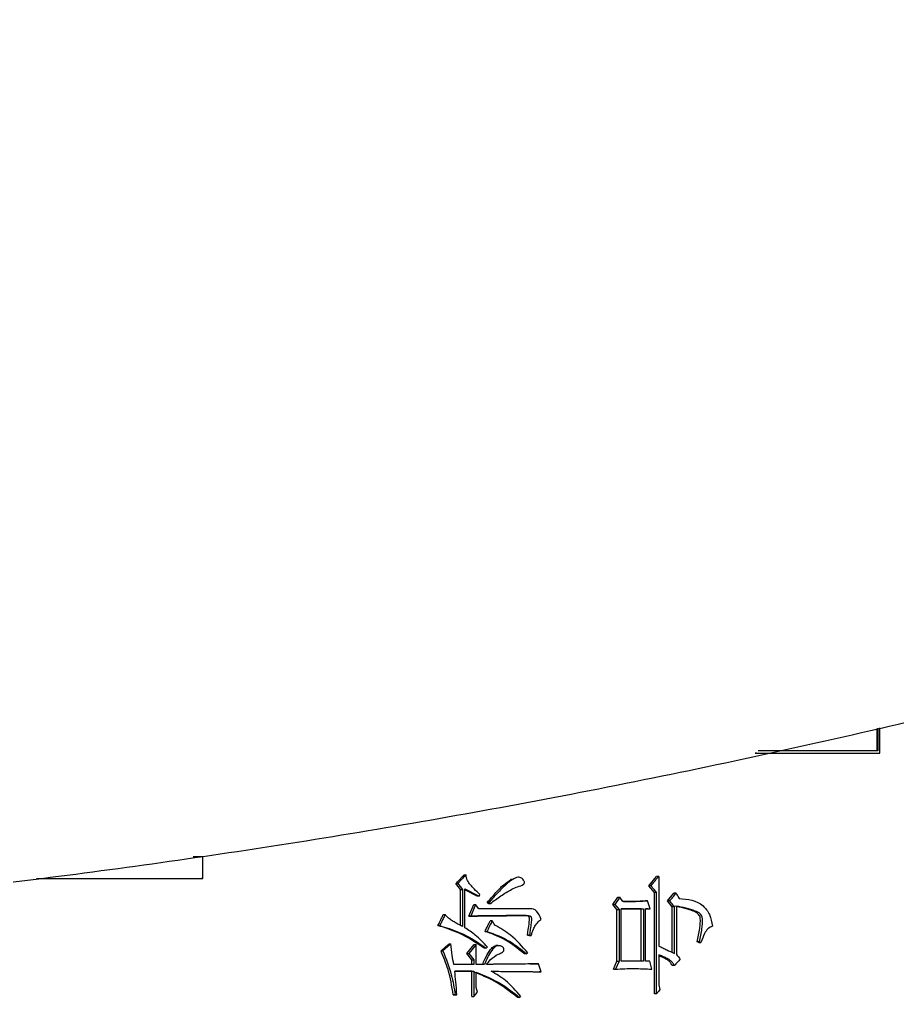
# Model space of a CAD drawing. Header units: millimetres. Extents: x 1890 to 4327, y 775 to 2498.
# Drawn here: x 3030.76 to 3048.88, y 1126.37 to 1146.54 of the extents above; entities that cross this region are included whole.
import ezdxf

# ---------------------------------------------------------------- set-up
doc = ezdxf.new("R2010")
doc.units = ezdxf.units.MM

msp = doc.modelspace()

# ---------------------------------------------------------------- linework, layer by layer
at = {"color": 7, "linetype": 'Continuous', "lineweight": 25}
for p, q in [((3048.451, 1131.912), (3048.451, 1131.455)), ((3048.476, 1131.918), (3048.476, 1131.455)), ((3048.515, 1131.405), (3048.515, 1131.928)), ((3048.476, 1131.455), (3048.451, 1131.455)), ((3045.943, 1131.405), (3048.49, 1131.405)), ((3045.967, 1131.405), (3045.943, 1131.405)), ((3048.49, 1131.405), (3048.515, 1131.405)), ((3034.546, 1129.266), (3034.342, 1129.266)), ((3034.546, 1128.817), (3034.546, 1129.266)), ((3034.546, 1128.817), (3034.513, 1128.817)), ((3039.935, 1128.897), (3039.975, 1128.897)), ((3043.747, 1128.67), (3043.905, 1128.864)), ((3043.95, 1128.864), (3043.905, 1128.864)), ((3043.95, 1128.864), (3043.95, 1127.426)), ((3039.765, 1128.713), (3039.804, 1128.713)), ((3039.863, 1128.594), (3039.765, 1128.713)), ((3039.804, 1128.713), (3039.903, 1128.594)), ((3040.94, 1128.8), (3040.898, 1128.8)), ((3043.792, 1128.67), (3043.747, 1128.67)), ((3043.861, 1128.529), (3043.747, 1128.67)), ((3039.863, 1128.594), (3039.903, 1128.594)), ((3039.863, 1127.848), (3039.863, 1128.594)), ((3039.903, 1128.594), (3039.903, 1127.826)), ((3039.948, 1128.605), (3040.244, 1128.453)), ((3039.948, 1127.804), (3039.948, 1128.605)), ((3040.205, 1128.453), (3039.948, 1128.585)), ((3040.244, 1128.453), (3040.205, 1128.453)), ((3040.244, 1128.453), (3040.262, 1128.486)), ((3043.001, 1128.28), (3043.107, 1128.432)), ((3043.15, 1128.432), (3043.044, 1128.28)), ((3043.107, 1128.432), (3043.15, 1128.432)), ((3043.212, 1128.345), (3043.15, 1128.432)), ((3043.906, 1128.529), (3043.861, 1128.529)), ((3043.861, 1126.441), (3043.861, 1128.529)), ((3043.906, 1126.441), (3043.906, 1128.529)), ((3044.132, 1128.356), (3044.263, 1128.518)), ((3044.308, 1128.518), (3044.263, 1128.518)), ((3040.034, 1128.042), (3040.133, 1128.28)), ((3040.173, 1128.28), (3040.074, 1128.042)), ((3040.133, 1128.28), (3040.173, 1128.28)), ((3040.235, 1128.194), (3040.173, 1128.28)), ((3040.451, 1128.323), (3040.411, 1128.323)), ((3040.438, 1128.302), (3040.478, 1128.302)), ((3043.001, 1128.28), (3043.044, 1128.28)), ((3043.089, 1128.183), (3043.001, 1128.28)), ((3043.044, 1128.28), (3043.133, 1128.183)), ((3043.722, 1128.356), (3043.677, 1128.356)), ((3043.774, 1128.194), (3043.722, 1128.356)), ((3044.177, 1128.356), (3044.132, 1128.356)), ((3044.228, 1128.237), (3044.132, 1128.356)), ((3044.273, 1128.237), (3044.228, 1128.237)), ((3044.228, 1127.295), (3044.228, 1128.237)), ((3044.273, 1127.274), (3044.273, 1128.237)), ((3044.317, 1128.248), (3044.317, 1127.253)), ((3040.034, 1128.042), (3040.074, 1128.042)), ((3041.301, 1128.194), (3040.235, 1128.194)), ((3041.215, 1128.053), (3041.256, 1128.053)), ((3043.089, 1128.183), (3043.133, 1128.183)), ((3043.089, 1127.112), (3043.089, 1128.183)), ((3043.133, 1128.183), (3043.133, 1127.112)), ((3043.177, 1127.112), (3043.177, 1128.194)), ((3043.177, 1128.194), (3043.634, 1128.194)), ((3043.59, 1128.194), (3043.177, 1128.194)), ((3043.59, 1128.194), (3043.634, 1128.194)), ((3043.59, 1127.112), (3043.59, 1128.194)), ((3043.634, 1128.194), (3043.634, 1127.112)), ((3043.678, 1127.112), (3043.678, 1128.194)), ((3043.678, 1128.194), (3043.774, 1128.194)), ((3043.73, 1128.194), (3043.678, 1128.194)), ((3043.73, 1128.194), (3043.774, 1128.194)), ((3039.395, 1127.847), (3039.434, 1127.847)), ((3040.514, 1127.945), (3040.473, 1127.945)), ((3040.366, 1127.728), (3040.406, 1127.728)), ((3041.283, 1127.653), (3041.242, 1127.653)), ((3041.242, 1127.653), (3041.277, 1127.642)), ((3041.283, 1127.653), (3041.319, 1127.642)), ((3039.621, 1127.469), (3039.66, 1127.469)), ((3039.989, 1127.274), (3040.142, 1127.458)), ((3040.182, 1127.458), (3040.029, 1127.274)), ((3040.142, 1127.458), (3040.182, 1127.458)), ((3040.182, 1127.047), (3040.182, 1127.458)), ((3040.629, 1127.434), (3040.588, 1127.434)), ((3044.788, 1127.512), (3044.742, 1127.512)), ((3044.777, 1127.501), (3044.742, 1127.512)), ((3044.777, 1127.501), (3044.823, 1127.501)), ((3044.788, 1127.512), (3044.823, 1127.501)), ((3039.458, 1127.328), (3039.497, 1127.328)), ((3039.989, 1127.274), (3040.029, 1127.274)), ((3040.097, 1127.144), (3039.989, 1127.274)), ((3040.029, 1127.274), (3040.137, 1127.144)), ((3040.388, 1127.382), (3040.348, 1127.382)), ((3041.22, 1127.263), (3041.179, 1127.263)), ((3043.95, 1127.242), (3043.95, 1126.625)), ((3040.137, 1127.047), (3039.723, 1127.047)), ((3040.097, 1127.144), (3040.137, 1127.144)), ((3040.097, 1127.047), (3040.097, 1127.144)), ((3040.137, 1127.144), (3040.137, 1127.047)), ((3040.352, 1127.047), (3040.182, 1127.047)), ((3041.291, 1127.056), (3041.429, 1127.058)), ((3041.429, 1127.058), (3041.47, 1127.058)), ((3041.524, 1126.896), (3041.47, 1127.058)), ((3043.019, 1126.95), (3043.089, 1127.112)), ((3043.133, 1127.112), (3043.062, 1126.95)), ((3043.089, 1127.112), (3043.133, 1127.112)), ((3043.634, 1127.112), (3043.177, 1127.112)), ((3043.766, 1127.112), (3043.678, 1127.112)), ((3043.809, 1126.95), (3043.766, 1127.112)), ((3044.273, 1127.025), (3044.228, 1127.025)), ((3039.741, 1126.906), (3040.137, 1126.906)), ((3040.097, 1126.906), (3039.741, 1126.906)), ((3040.097, 1126.906), (3040.137, 1126.906)), ((3040.097, 1126.387), (3040.097, 1126.906)), ((3040.137, 1126.906), (3040.137, 1126.387)), ((3040.182, 1126.571), (3040.182, 1126.885)), ((3041.524, 1126.896), (3041.482, 1126.896)), ((3043.019, 1126.95), (3043.062, 1126.95)), ((3043.765, 1126.95), (3043.809, 1126.95)), ((3043.95, 1126.625), (3043.976, 1126.528)), ((3039.75, 1126.42), (3039.711, 1126.42)), ((3039.711, 1126.42), (3039.747, 1126.42)), ((3039.747, 1126.42), (3039.786, 1126.42)), ((3039.75, 1126.42), (3039.786, 1126.42)), ((3040.137, 1126.387), (3040.209, 1126.474)), ((3040.209, 1126.474), (3040.182, 1126.571)), ((3043.906, 1126.441), (3043.861, 1126.441)), ((3040.097, 1126.387), (3040.137, 1126.387)), ((3041.077, 1126.366), (3041.037, 1126.366))]:
    msp.add_line(p, q, dxfattribs=at)
at = {"color": 7, "linetype": 'Continuous', "lineweight": 25, "flags": 128}
for points in [[(3040.438, 1128.302), (3040.431, 1128.307), (3040.424, 1128.313), (3040.411, 1128.323)], [(3040.451, 1128.323), (3040.464, 1128.313), (3040.478, 1128.302)], [(3041.277, 1127.642), (3041.294, 1127.642), (3041.306, 1127.642), (3041.319, 1127.642)], [(3040.388, 1127.382), (3040.395, 1127.388), (3040.405, 1127.396), (3040.415, 1127.404)], [(3041.22, 1127.263), (3041.227, 1127.269), (3041.237, 1127.277), (3041.247, 1127.285)], [(3041.077, 1126.366), (3041.091, 1126.376), (3041.104, 1126.387)]]:
    msp.add_lwpolyline(points, dxfattribs=at)
at = {"color": 7, "linetype": 'Continuous', "lineweight": 25}
for points, knots in [([(3009.456, 1127.481), (3012.016, 1127.506), (3015.597, 1127.541), (3020.866, 1127.82), (3025.33, 1128.155), (3030.646, 1128.721), (3036.215, 1129.494), (3042.029, 1130.504), (3048, 1131.76), (3054.076, 1133.271), (3060.214, 1135.042), (3066.379, 1137.076), (3072.543, 1139.375), (3078.68, 1141.941), (3084.768, 1144.771), (3090.787, 1147.865), (3096.72, 1151.219), (3102.549, 1154.831), (3108.259, 1158.697), (3113.834, 1162.811), (3119.262, 1167.168), (3124.527, 1171.763), (3129.619, 1176.587), (3134.524, 1181.635), (3139.231, 1186.898), (3143.728, 1192.368), (3148.007, 1198.036), (3152.055, 1203.893), (3155.865, 1209.93), (3159.427, 1216.136), (3162.732, 1222.5), (3165.773, 1229.013), (3168.542, 1235.662), (3171.032, 1242.436), (3173.238, 1249.324), (3175.152, 1256.313), (3176.771, 1263.391), (3178.089, 1270.544), (3179.101, 1277.761), (3179.806, 1285.028), (3180.199, 1292.333), (3180.278, 1299.66), (3180.041, 1306.998), (3179.486, 1314.333), (3178.614, 1321.651), (3177.424, 1328.938), (3175.916, 1336.181), (3174.091, 1343.365), (3171.95, 1350.478), (3169.497, 1357.505), (3166.732, 1364.434), (3163.659, 1371.25), (3160.282, 1377.941), (3156.604, 1384.493), (3152.631, 1390.893), (3148.366, 1397.128), (3143.815, 1403.186), (3138.983, 1409.055), (3133.875, 1414.721), (3128.499, 1420.174), (3123.052, 1425.221), (3117.579, 1429.873), (3112.12, 1434.143), (3106.496, 1438.185), (3100.714, 1441.994), (3094.787, 1445.562), (3088.724, 1448.884), (3082.538, 1451.954), (3076.242, 1454.767), (3069.848, 1457.319), (3063.373, 1459.606), (3056.835, 1461.622), (3050.26, 1463.364), (3043.687, 1464.829), (3037.194, 1466.011), (3030.904, 1466.908), (3025.38, 1467.491), (3020.498, 1467.859), (3015.674, 1468.099), (3009.699, 1468.216), (3004.182, 1468.105), (2998.913, 1467.834), (2994.449, 1467.496), (2989.133, 1466.931), (2983.564, 1466.158), (2977.75, 1465.148), (2971.779, 1463.892), (2965.703, 1462.381), (2959.565, 1460.61), (2953.4, 1458.576), (2947.236, 1456.277), (2941.099, 1453.711), (2935.011, 1450.881), (2928.992, 1447.787), (2923.059, 1444.433), (2917.23, 1440.82), (2911.52, 1436.955), (2905.945, 1432.841), (2900.517, 1428.484), (2895.252, 1423.889), (2890.16, 1419.065), (2885.255, 1414.017), (2880.549, 1408.754), (2876.051, 1403.284), (2871.773, 1397.616), (2867.724, 1391.759), (2863.914, 1385.722), (2860.352, 1379.516), (2857.048, 1373.152), (2854.005, 1366.64), (2851.243, 1359.988), (2848.906, 1353.706), (2847.627, 1349.601), (2847.064, 1347.792)], [0, 0, 0, 0, 0.0102074, 0.014274, 0.021037, 0.0280561, 0.0355867, 0.0434511, 0.0515783, 0.0599113, 0.0684099, 0.0770439, 0.085791, 0.0946336, 0.1035582, 0.112554, 0.1216124, 0.1307262, 0.1398897, 0.1490979, 0.1583469, 0.1676331, 0.1769537, 0.1863062, 0.1956884, 0.2050985, 0.2145348, 0.2239961, 0.233481, 0.2429885, 0.2525178, 0.262068, 0.2716385, 0.2812287, 0.2908382, 0.3004664, 0.3101132, 0.3197782, 0.3294613, 0.3391624, 0.3488814, 0.3586183, 0.3683733, 0.3781464, 0.387938, 0.3977483, 0.4075776, 0.4174265, 0.4272956, 0.4371854, 0.4470968, 0.4570307, 0.4669882, 0.4769704, 0.486979, 0.4970156, 0.5070822, 0.5171812, 0.5273154, 0.5374882, 0.5477037, 0.5569145, 0.5661226, 0.5753266, 0.5845258, 0.5937191, 0.6029052, 0.6120821, 0.6212471, 0.6303962, 0.6395236, 0.6486197, 0.6576679, 0.6666375, 0.6754633, 0.6839789, 0.6919633, 0.6976055, 0.7035012, 0.7112199, 0.7214273, 0.7254939, 0.7322569, 0.739276, 0.7468066, 0.754671, 0.7627982, 0.7711312, 0.7796298, 0.7882638, 0.7970109, 0.8058535, 0.8147781, 0.8237739, 0.8328323, 0.8419461, 0.8511096, 0.8603178, 0.8695668, 0.878853, 0.8881736, 0.8975261, 0.9069083, 0.9163184, 0.9257547, 0.935216, 0.9447009, 0.9542084, 0.9637377, 0.9732879, 0.9828584, 0.9924486, 1, 1, 1, 1]), ([(3048.476, 1131.455), (3048.224, 1131.455), (3047.718, 1131.455), (3046.895, 1131.455), (3046.322, 1131.455), (3046.006, 1131.455)], [0, 0, 0, 0, 0.3096666, 0.6193332, 1, 1, 1, 1]), ([(3048.451, 1131.455), (3048.247, 1131.455), (3047.839, 1131.455), (3047.027, 1131.455), (3046.413, 1131.455), (3046.006, 1131.455)], [0, 0, 0, 0, 0.252458, 0.504916, 1, 1, 1, 1]), ([(3045.967, 1131.405), (3046.224, 1131.405), (3046.738, 1131.405), (3047.589, 1131.405), (3048.178, 1131.405), (3048.515, 1131.405)], [0, 0, 0, 0, 0.300085, 0.60017, 1, 1, 1, 1]), ([(3031.111, 1128.817), (3031.435, 1128.817), (3032.589, 1128.817), (3033.727, 1128.817), (3034.546, 1128.817)], [0, 0, 0, 0, 0.280701, 1, 1, 1, 1]), ([(3031.111, 1128.817), (3031.426, 1128.817), (3032.569, 1128.817), (3033.696, 1128.817), (3034.513, 1128.817)], [0, 0, 0, 0, 0.2755349, 1, 1, 1, 1]), ([(3039.765, 1128.713), (3039.787, 1128.737), (3039.826, 1128.779), (3039.883, 1128.84), (3039.918, 1128.878), (3039.935, 1128.897)], [0, 0, 0, 0, 0.386356, 0.693178, 1, 1, 1, 1]), ([(3039.975, 1128.897), (3039.953, 1128.873), (3039.913, 1128.831), (3039.856, 1128.769), (3039.821, 1128.732), (3039.804, 1128.713)], [0, 0, 0, 0, 0.386102, 0.693051, 1, 1, 1, 1]), ([(3040.262, 1128.486), (3040.221, 1128.524), (3040.153, 1128.588), (3040.066, 1128.686), (3039.995, 1128.778), (3039.981, 1128.857), (3039.975, 1128.897)], [0, 0, 0, 0, 0.335019, 0.553277, 0.774167, 1, 1, 1, 1]), ([(3040.478, 1128.302), (3040.548, 1128.356), (3040.69, 1128.465), (3040.881, 1128.578), (3041.037, 1128.656), (3041.131, 1128.675), (3041.172, 1128.712), (3041.179, 1128.726), (3041.181, 1128.742), (3041.176, 1128.764), (3041.158, 1128.794), (3041.128, 1128.823), (3041.088, 1128.845), (3041.04, 1128.847), (3040.935, 1128.807), (3040.789, 1128.696), (3040.619, 1128.516), (3040.508, 1128.39), (3040.452, 1128.325), (3040.451, 1128.323)], [0, 0, 0, 0, 0.146382, 0.292955, 0.366204, 0.439427, 0.447746, 0.45616, 0.463429, 0.472823, 0.489455, 0.518149, 0.540935, 0.563855, 0.597101, 0.728178, 0.861562, 0.99717, 1, 1, 1, 1]), ([(3043.792, 1128.67), (3043.812, 1128.695), (3043.849, 1128.74), (3043.901, 1128.804), (3043.934, 1128.844), (3043.95, 1128.864)], [0, 0, 0, 0, 0.3845731, 0.6922866, 1, 1, 1, 1]), ([(3040.411, 1128.323), (3040.471, 1128.392), (3040.581, 1128.517), (3040.736, 1128.688), (3040.85, 1128.764), (3040.9, 1128.798)], [0, 0, 0, 0, 0.394472, 0.728822, 1, 1, 1, 1]), ([(3043.906, 1128.529), (3043.896, 1128.542), (3043.876, 1128.566), (3043.838, 1128.613), (3043.81, 1128.648), (3043.792, 1128.67)], [0, 0, 0, 0, 0.266245, 0.532491, 1, 1, 1, 1]), ([(3044.177, 1128.356), (3044.199, 1128.383), (3044.243, 1128.437), (3044.287, 1128.491), (3044.308, 1128.518)], [0, 0, 0, 0, 0.499999, 1, 1, 1, 1]), ([(3044.308, 1128.518), (3044.316, 1128.504), (3044.331, 1128.479), (3044.351, 1128.443), (3044.363, 1128.421), (3044.37, 1128.41)], [0, 0, 0, 0, 0.39043, 0.695215, 1, 1, 1, 1]), ([(3044.37, 1128.41), (3044.55, 1128.392), (3044.805, 1128.366), (3045.015, 1128.077), (3045.043, 1127.918), (3045.058, 1127.837)], [0, 0, 0, 0, 0.544628, 0.767125, 1, 1, 1, 1]), ([(3043.722, 1128.356), (3043.718, 1128.356), (3043.709, 1128.355), (3043.697, 1128.355), (3043.684, 1128.354), (3043.671, 1128.353), (3043.659, 1128.353), (3043.646, 1128.352), (3043.636, 1128.352), (3043.625, 1128.351), (3043.615, 1128.351), (3043.602, 1128.35), (3043.585, 1128.349), (3043.569, 1128.349), (3043.552, 1128.348), (3043.539, 1128.348), (3043.522, 1128.347), (3043.505, 1128.347), (3043.489, 1128.347), (3043.476, 1128.346), (3043.459, 1128.346), (3043.442, 1128.346), (3043.426, 1128.346), (3043.409, 1128.345), (3043.392, 1128.345), (3043.375, 1128.345), (3043.362, 1128.345), (3043.35, 1128.345), (3043.337, 1128.345), (3043.327, 1128.345), (3043.318, 1128.345), (3043.31, 1128.345), (3043.301, 1128.345), (3043.293, 1128.345), (3043.287, 1128.345), (3043.28, 1128.345), (3043.272, 1128.345), (3043.263, 1128.345), (3043.255, 1128.345), (3043.247, 1128.345), (3043.238, 1128.345), (3043.23, 1128.345), (3043.222, 1128.345), (3043.216, 1128.345), (3043.212, 1128.345)], [0, 0, 0, 0, 0.0247417, 0.0494835, 0.0742252, 0.098967, 0.1237087, 0.1484505, 0.1731922, 0.1855631, 0.2103049, 0.2350466, 0.2597884, 0.309272, 0.3340138, 0.3587555, 0.3834973, 0.4329809, 0.4577227, 0.4824645, 0.5072062, 0.5566898, 0.5814315, 0.6061733, 0.6556568, 0.6803986, 0.7051403, 0.7298821, 0.7546238, 0.7793656, 0.7917365, 0.8041073, 0.8288491, 0.84122, 0.8535908, 0.8659617, 0.8783326, 0.9030743, 0.9154452, 0.9278161, 0.9525578, 0.9649287, 0.9772996, 1, 1, 1, 1]), ([(3043.227, 1128.345), (3043.241, 1128.345), (3043.323, 1128.345), (3043.474, 1128.347), (3043.609, 1128.353), (3043.677, 1128.356)], [0, 0, 0, 0, 0.093797, 0.546774, 1, 1, 1, 1]), ([(3044.273, 1128.237), (3044.263, 1128.249), (3044.242, 1128.276), (3044.21, 1128.315), (3044.188, 1128.342), (3044.177, 1128.356)], [0, 0, 0, 0, 0.314653, 0.657326, 1, 1, 1, 1]), ([(3044.742, 1127.512), (3044.763, 1127.603), (3044.792, 1127.732), (3044.811, 1127.901), (3044.813, 1127.996), (3044.789, 1128.061), (3044.742, 1128.111), (3044.571, 1128.191), (3044.403, 1128.223), (3044.272, 1128.248)], [0, 0, 0, 0, 0.238634, 0.338047, 0.438194, 0.475532, 0.512995, 0.619423, 1, 1, 1, 1]), ([(3044.788, 1127.512), (3044.809, 1127.603), (3044.838, 1127.732), (3044.857, 1127.901), (3044.859, 1127.996), (3044.835, 1128.061), (3044.788, 1128.111), (3044.617, 1128.191), (3044.449, 1128.223), (3044.317, 1128.248)], [0, 0, 0, 0, 0.238484, 0.337767, 0.43778, 0.475122, 0.512592, 0.618725, 1, 1, 1, 1]), ([(3039.395, 1127.847), (3039.41, 1127.877), (3039.435, 1127.93), (3039.471, 1128.006), (3039.493, 1128.052), (3039.504, 1128.075)], [0, 0, 0, 0, 0.394967, 0.69748, 1, 1, 1, 1]), ([(3039.542, 1128.075), (3039.528, 1128.045), (3039.503, 1127.992), (3039.467, 1127.916), (3039.445, 1127.87), (3039.434, 1127.847)], [0, 0, 0, 0, 0.394861, 0.69743, 1, 1, 1, 1]), ([(3039.504, 1128.075), (3039.507, 1128.075), (3039.513, 1128.075), (3039.526, 1128.075), (3039.536, 1128.075), (3039.542, 1128.075)], [0, 0, 0, 0, 0.2525, 0.505, 1, 1, 1, 1]), ([(3039.903, 1127.826), (3039.86, 1127.849), (3039.788, 1127.888), (3039.691, 1127.947), (3039.609, 1127.999), (3039.565, 1128.049), (3039.542, 1128.075)], [0, 0, 0, 0, 0.337761, 0.556951, 0.777135, 1, 1, 1, 1]), ([(3041.215, 1128.053), (3041.077, 1128.053), (3040.844, 1128.053), (3040.451, 1128.052), (3040.195, 1128.046), (3040.034, 1128.042)], [0, 0, 0, 0, 0.351751, 0.593192, 1, 1, 1, 1]), ([(3040.074, 1128.042), (3040.081, 1128.042), (3040.095, 1128.043), (3040.116, 1128.043), (3040.138, 1128.044), (3040.159, 1128.044), (3040.18, 1128.045), (3040.198, 1128.045), (3040.216, 1128.046), (3040.234, 1128.046), (3040.255, 1128.046), (3040.283, 1128.047), (3040.319, 1128.048), (3040.361, 1128.049), (3040.397, 1128.049), (3040.432, 1128.05), (3040.468, 1128.05), (3040.51, 1128.051), (3040.546, 1128.051), (3040.581, 1128.051), (3040.617, 1128.052), (3040.659, 1128.052), (3040.694, 1128.052), (3040.73, 1128.052), (3040.765, 1128.052), (3040.822, 1128.053), (3040.893, 1128.053), (3040.956, 1128.053), (3040.995, 1128.053), (3041.013, 1128.053), (3041.031, 1128.053), (3041.048, 1128.053), (3041.066, 1128.053), (3041.084, 1128.053), (3041.105, 1128.053), (3041.122, 1128.053), (3041.135, 1128.053), (3041.144, 1128.053), (3041.152, 1128.053), (3041.161, 1128.053), (3041.17, 1128.053), (3041.179, 1128.053), (3041.189, 1128.053), (3041.198, 1128.053), (3041.207, 1128.053), (3041.216, 1128.053), (3041.226, 1128.053), (3041.235, 1128.053), (3041.245, 1128.053), (3041.252, 1128.053), (3041.256, 1128.053)], [0, 0, 0, 0, 0.01797, 0.035941, 0.053911, 0.071882, 0.089852, 0.107823, 0.116808, 0.134779, 0.152749, 0.17072, 0.20666, 0.242601, 0.278542, 0.296513, 0.332454, 0.368395, 0.404336, 0.422306, 0.458247, 0.494188, 0.530129, 0.5481, 0.584041, 0.619982, 0.691863, 0.763745, 0.781716, 0.790701, 0.808672, 0.826642, 0.835627, 0.853598, 0.871568, 0.889539, 0.898524, 0.903017, 0.912002, 0.920987, 0.92548, 0.934465, 0.94345, 0.952435, 0.956928, 0.965913, 0.974898, 0.983884, 0.988376, 1, 1, 1, 1]), ([(3041.242, 1127.653), (3041.253, 1127.73), (3041.268, 1127.825), (3041.279, 1127.932), (3041.282, 1127.974), (3041.283, 1128.003), (3041.277, 1128.024), (3041.27, 1128.036), (3041.257, 1128.046), (3041.238, 1128.052), (3041.223, 1128.053), (3041.215, 1128.053)], [0, 0, 0, 0, 0.518554, 0.63647, 0.716192, 0.79519, 0.830159, 0.859959, 0.88982, 0.943206, 1, 1, 1, 1]), ([(3041.256, 1128.053), (3041.268, 1128.052), (3041.284, 1128.051), (3041.303, 1128.043), (3041.313, 1128.034), (3041.32, 1128.019), (3041.327, 1127.974), (3041.315, 1127.892), (3041.302, 1127.776), (3041.289, 1127.694), (3041.283, 1127.653)], [0, 0, 0, 0, 0.083125, 0.11875, 0.147804, 0.176837, 0.225893, 0.446677, 0.723242, 1, 1, 1, 1]), ([(3041.524, 1127.977), (3041.499, 1128.042), (3041.465, 1128.13), (3041.369, 1128.19), (3041.323, 1128.193), (3041.301, 1128.194)], [0, 0, 0, 0, 0.574092, 0.788689, 1, 1, 1, 1]), ([(3040.348, 1127.382), (3040.18, 1127.494), (3039.881, 1127.694), (3039.543, 1127.801), (3039.395, 1127.847)], [0, 0, 0, 0, 0.562345, 1, 1, 1, 1]), ([(3039.434, 1127.847), (3039.623, 1127.788), (3039.962, 1127.681), (3040.257, 1127.474), (3040.388, 1127.382)], [0, 0, 0, 0, 0.556899, 1, 1, 1, 1]), ([(3040.415, 1127.404), (3040.335, 1127.49), (3040.193, 1127.643), (3040.022, 1127.755), (3039.948, 1127.804)], [0, 0, 0, 0, 0.563218, 1, 1, 1, 1]), ([(3040.366, 1127.728), (3040.381, 1127.758), (3040.406, 1127.809), (3040.442, 1127.881), (3040.463, 1127.924), (3040.473, 1127.945)], [0, 0, 0, 0, 0.410293, 0.705146, 1, 1, 1, 1]), ([(3040.514, 1127.945), (3040.499, 1127.915), (3040.474, 1127.864), (3040.438, 1127.792), (3040.417, 1127.75), (3040.406, 1127.728)], [0, 0, 0, 0, 0.410172, 0.705086, 1, 1, 1, 1]), ([(3040.567, 1127.858), (3040.558, 1127.873), (3040.541, 1127.902), (3040.523, 1127.93), (3040.514, 1127.945)], [0, 0, 0, 0, 0.499999, 1, 1, 1, 1]), ([(3041.247, 1127.285), (3041.135, 1127.416), (3040.936, 1127.647), (3040.679, 1127.794), (3040.567, 1127.858)], [0, 0, 0, 0, 0.564262, 1, 1, 1, 1]), ([(3041.319, 1127.642), (3041.333, 1127.687), (3041.356, 1127.761), (3041.403, 1127.857), (3041.459, 1127.924), (3041.502, 1127.96), (3041.524, 1127.977)], [0, 0, 0, 0, 0.347242, 0.568885, 0.786213, 1, 1, 1, 1]), ([(3045.058, 1127.837), (3045.025, 1127.821), (3044.957, 1127.789), (3044.882, 1127.662), (3044.846, 1127.563), (3044.823, 1127.501)], [0, 0, 0, 0, 0.267599, 0.548584, 1, 1, 1, 1]), ([(3041.179, 1127.263), (3041.039, 1127.377), (3040.79, 1127.579), (3040.495, 1127.683), (3040.366, 1127.728)], [0, 0, 0, 0, 0.564, 1, 1, 1, 1]), ([(3040.406, 1127.728), (3040.57, 1127.668), (3040.865, 1127.56), (3041.111, 1127.355), (3041.22, 1127.263)], [0, 0, 0, 0, 0.555457, 1, 1, 1, 1]), ([(3039.458, 1127.328), (3039.483, 1127.349), (3039.522, 1127.383), (3039.576, 1127.43), (3039.606, 1127.456), (3039.621, 1127.469)], [0, 0, 0, 0, 0.448155, 0.724078, 1, 1, 1, 1]), ([(3039.66, 1127.469), (3039.635, 1127.448), (3039.596, 1127.414), (3039.542, 1127.367), (3039.512, 1127.341), (3039.497, 1127.328)], [0, 0, 0, 0, 0.447799, 0.7239, 1, 1, 1, 1]), ([(3039.723, 1127.047), (3039.71, 1127.11), (3039.68, 1127.249), (3039.667, 1127.391), (3039.66, 1127.469)], [0, 0, 0, 0, 0.449849, 1, 1, 1, 1]), ([(3040.312, 1127.047), (3040.329, 1127.084), (3040.375, 1127.184), (3040.446, 1127.309), (3040.517, 1127.401), (3040.564, 1127.43), (3040.583, 1127.432), (3040.588, 1127.432)], [0, 0, 0, 0, 0.248213, 0.663929, 0.873309, 0.966875, 1, 1, 1, 1]), ([(3040.397, 1127.047), (3040.422, 1127.079), (3040.491, 1127.166), (3040.607, 1127.248), (3040.706, 1127.283), (3040.742, 1127.309), (3040.753, 1127.326), (3040.758, 1127.344), (3040.757, 1127.363), (3040.751, 1127.383), (3040.737, 1127.402), (3040.703, 1127.422), (3040.66, 1127.436), (3040.613, 1127.433), (3040.57, 1127.41), (3040.47, 1127.303), (3040.407, 1127.168), (3040.357, 1127.057), (3040.352, 1127.047)], [0, 0, 0, 0, 0.104817, 0.288489, 0.371154, 0.389962, 0.405383, 0.420813, 0.436756, 0.454227, 0.471615, 0.498268, 0.557765, 0.592477, 0.62706, 0.687172, 0.972715, 1, 1, 1, 1]), ([(3043.95, 1127.426), (3043.978, 1127.413), (3044.033, 1127.387), (3044.141, 1127.336), (3044.221, 1127.299), (3044.273, 1127.274)], [0, 0, 0, 0, 0.257226, 0.514452, 1, 1, 1, 1]), ([(3039.711, 1126.42), (3039.682, 1126.597), (3039.632, 1126.911), (3039.511, 1127.201), (3039.458, 1127.328)], [0, 0, 0, 0, 0.5629725, 1, 1, 1, 1]), ([(3039.497, 1127.328), (3039.562, 1127.165), (3039.678, 1126.872), (3039.728, 1126.559), (3039.75, 1126.42)], [0, 0, 0, 0, 0.557097, 1, 1, 1, 1]), ([(3044.273, 1127.025), (3044.261, 1127.047), (3044.237, 1127.09), (3044.178, 1127.14), (3044.108, 1127.18), (3044.03, 1127.214), (3043.976, 1127.233), (3043.95, 1127.242)], [0, 0, 0, 0, 0.176065, 0.348002, 0.566634, 0.783694, 1, 1, 1, 1]), ([(3044.228, 1127.025), (3044.216, 1127.047), (3044.192, 1127.09), (3044.133, 1127.14), (3044.063, 1127.18), (3044, 1127.208), (3043.961, 1127.222), (3043.95, 1127.226)], [0, 0, 0, 0, 0.200458, 0.396149, 0.644927, 0.891891, 1, 1, 1, 1]), ([(3044.317, 1127.253), (3044.327, 1127.24), (3044.345, 1127.218), (3044.372, 1127.185), (3044.388, 1127.165), (3044.396, 1127.155)], [0, 0, 0, 0, 0.384577, 0.692288, 1, 1, 1, 1]), ([(3041.47, 1127.058), (3041.352, 1127.057), (3041.205, 1127.055), (3041.028, 1127.054), (3040.955, 1127.053), (3040.881, 1127.052), (3040.822, 1127.051), (3040.748, 1127.051), (3040.689, 1127.05), (3040.63, 1127.049), (3040.586, 1127.049), (3040.549, 1127.049), (3040.512, 1127.048), (3040.482, 1127.048), (3040.452, 1127.048), (3040.427, 1127.047), (3040.408, 1127.047), (3040.397, 1127.047)], [0, 0, 0, 0, 0.329938, 0.412422, 0.494907, 0.536149, 0.618633, 0.659875, 0.74236, 0.783602, 0.824844, 0.866086, 0.886707, 0.927949, 0.94857, 0.969192, 1, 1, 1, 1]), ([(3044.396, 1127.155), (3044.385, 1127.144), (3044.363, 1127.121), (3044.322, 1127.077), (3044.292, 1127.046), (3044.273, 1127.025)], [0, 0, 0, 0, 0.267463, 0.534927, 1, 1, 1, 1]), ([(3039.786, 1126.42), (3039.779, 1126.51), (3039.766, 1126.672), (3039.749, 1126.834), (3039.741, 1126.906)], [0, 0, 0, 0, 0.555754, 1, 1, 1, 1]), ([(3041.037, 1126.366), (3040.881, 1126.488), (3040.604, 1126.705), (3040.282, 1126.83), (3040.142, 1126.885)], [0, 0, 0, 0, 0.5633447, 1, 1, 1, 1]), ([(3040.182, 1126.885), (3040.36, 1126.813), (3040.681, 1126.684), (3040.956, 1126.463), (3041.077, 1126.366)], [0, 0, 0, 0, 0.55626, 1, 1, 1, 1]), ([(3040.496, 1126.906), (3040.601, 1126.905), (3040.719, 1126.904), (3040.863, 1126.902), (3040.929, 1126.902), (3041.007, 1126.901), (3041.086, 1126.9), (3041.165, 1126.899), (3041.243, 1126.899), (3041.308, 1126.898), (3041.354, 1126.897), (3041.387, 1126.897), (3041.42, 1126.897), (3041.452, 1126.896), (3041.478, 1126.896), (3041.5, 1126.896), (3041.515, 1126.896), (3041.524, 1126.896)], [0, 0, 0, 0, 0.305862, 0.344095, 0.42056, 0.497026, 0.573491, 0.649956, 0.726422, 0.802887, 0.84112, 0.860236, 0.898469, 0.936701, 0.955818, 0.974934, 1, 1, 1, 1]), ([(3041.104, 1126.387), (3041.003, 1126.504), (3040.825, 1126.712), (3040.595, 1126.847), (3040.496, 1126.906)], [0, 0, 0, 0, 0.56439, 1, 1, 1, 1]), ([(3043.062, 1126.95), (3043.125, 1126.953), (3043.251, 1126.959), (3043.5, 1126.963), (3043.686, 1126.955), (3043.809, 1126.95)], [0, 0, 0, 0, 0.252085, 0.504198, 1, 1, 1, 1]), ([(3043.976, 1126.528), (3043.966, 1126.515), (3043.949, 1126.495), (3043.926, 1126.466), (3043.913, 1126.45), (3043.906, 1126.441)], [0, 0, 0, 0, 0.42836, 0.71418, 1, 1, 1, 1])]:
    msp.add_open_spline(points, degree=3, knots=knots, dxfattribs=at)

doc.saveas('drawing.dxf')
